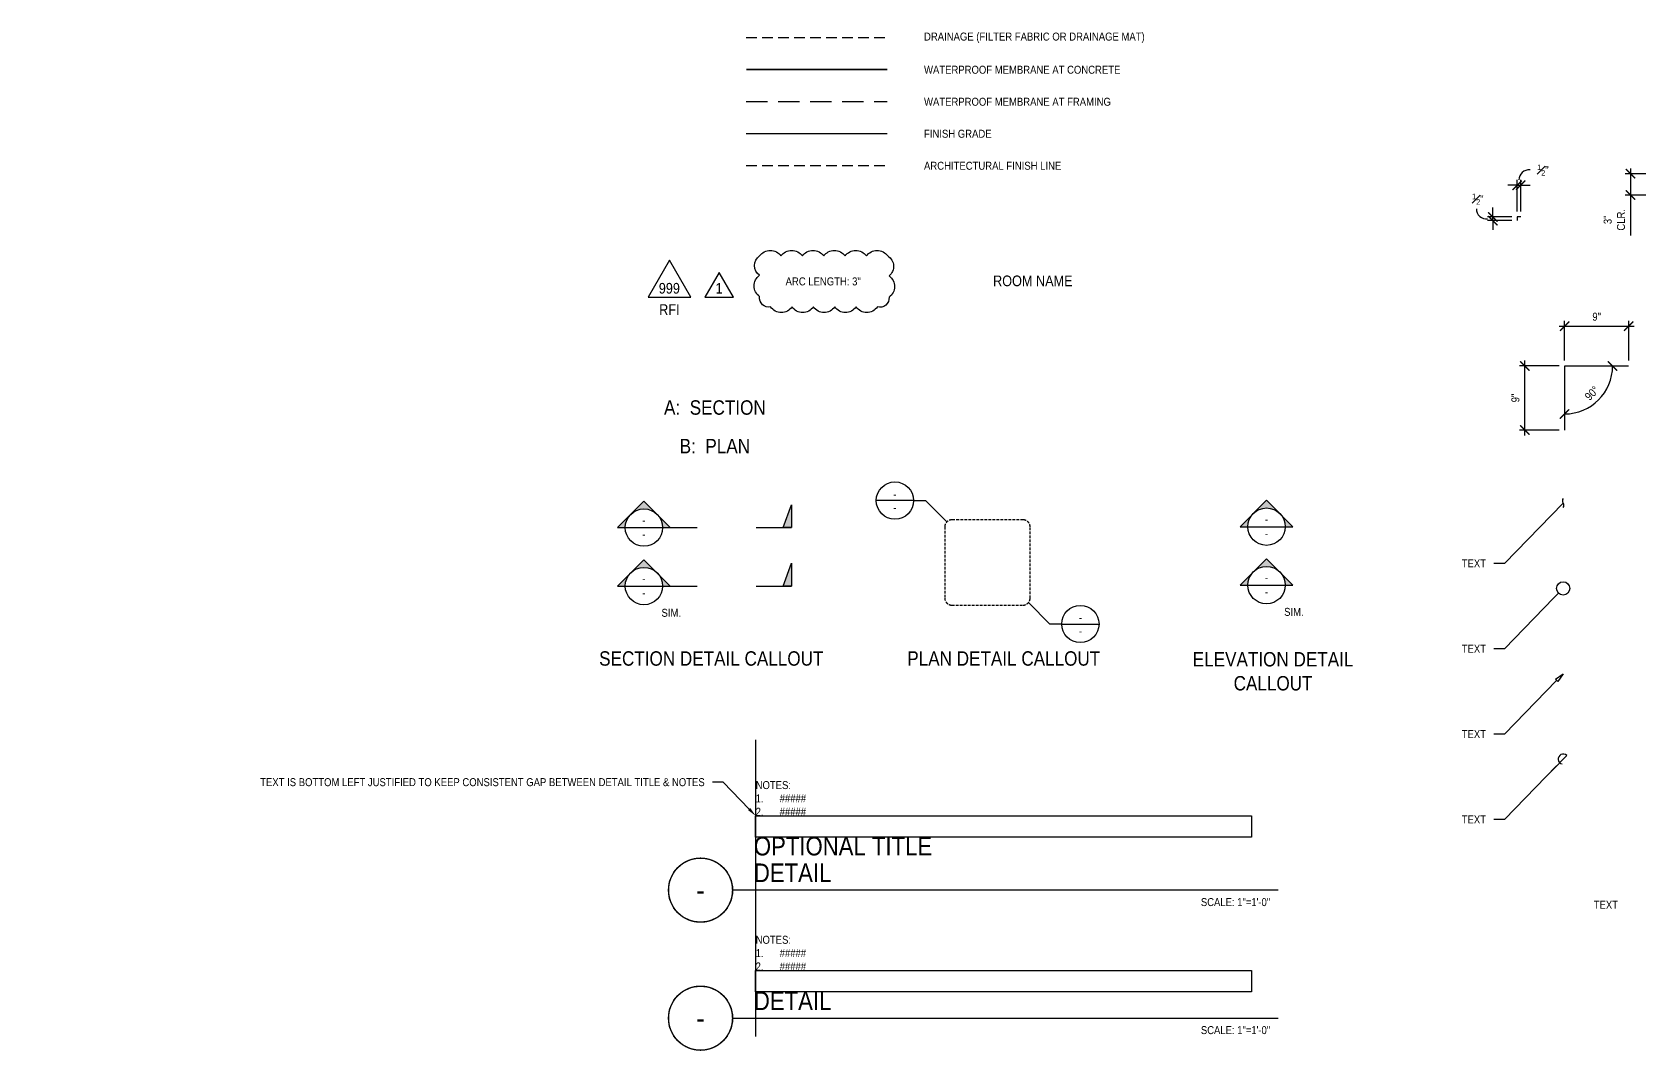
# Model space of a CAD drawing. Header units: inches. Extents: x -2661 to 42767, y -1222 to 9099.
# Drawn here: x 33370.1 to 33596.1, y 1548.8 to 1692.1 of the extents above; entities that cross this region are included whole.
import ezdxf
from ezdxf import colors
from ezdxf.entities.mleader import LeaderData, LeaderLine
from ezdxf.enums import TextEntityAlignment as Align
from ezdxf.math import Vec2, Vec3

# ---------------------------------------------------------------- set-up
doc = ezdxf.new("R2010")
doc.units = ezdxf.units.IN
doc.header["$LTSCALE"] = 12
doc.header["$MEASUREMENT"] = 0
doc.header["$PDMODE"] = 3
for name, pattern in [('HIDDEN', [0.375, 0.25, -0.125]), ('HIDDEN2', [0.1875, 0.125, -0.0625]), ('PHANTOM2', [1.25, 0.625, -0.125, 0.125, -0.125, 0.125, -0.125])]:
    doc.linetypes.add(name, pattern=pattern)
doc.layers.get('0').update_dxf_attribs({"linetype": 'CONTINUOUS'})
doc.layers.get('DefPoints').update_dxf_attribs({"color": 251, "linetype": 'CONTINUOUS'})
doc.layers.add('DESIGNER COMMENTS', color=221, linetype='CONTINUOUS', plot=False)
for name, color, linetype in [('S-ANNO-DIMS', 2, 'CONTINUOUS'), ('S-ANNO-NOTE', 4, 'CONTINUOUS'), ('S-ANNO-NOTE-EXIST', 251, 'CONTINUOUS'), ('S-ANNO-SYMB', 4, 'CONTINUOUS'), ('S-ARCH-FINISHES', 1, 'HIDDEN2'), ('S-DETL-SYMB', 4, 'CONTINUOUS'), ('S-GRADE', 3, 'CONTINUOUS'), ('S-MEMBRANE', 6, 'HIDDEN'), ('S-REV-1', 2, 'CONTINUOUS'), ('S-REV-DELTA', 2, 'CONTINUOUS'), ('S-ROOM-NAME', 251, 'CONTINUOUS')]:
    doc.layers.add(name, color=color, linetype=linetype)
doc.layers.add('S-ANNO-NONPLOT', color=253, linetype='CONTINUOUS', plot=False, transparency=0.5)
doc.styles.add('Arial', font='arial.ttf', dxfattribs={"width": 0.85})
doc.dimstyles.new('DIM-12_Se', dxfattribs={"dimscale": 12, "dimtxt": 0.09375, "dimasz": 0.109375, "dimexe": 0.0625, "dimexo": 0.0625, "dimgap": 0.0625, "dimtad": 1, "dimdec": 4, "dimzin": 11, "dimdsep": 46, "dimlunit": 4, "dimtxsty": 'Arial', "dimblk": 'ARCHTICK', "dimcen": 0.125, "dimdle": 0.0625, "dimclrd": 256, "dimclre": 256, "dimclrt": 4, "dimadec": 0, "dimazin": 0, "dimtfac": 0.75, "dimtdec": 4, "dimtmove": 0, "dimatfit": 3, "dimfxl": 1, "dimfrac": 1, "dimtolj": 1, "dimtzin": 0, "dimarcsym": 0})

# ---------------------------------------------------------------- blocks, each defined once
blk = doc.blocks.new('_ARCHTICK')
at = {"color": 0, "linetype": 'ByBlock', "const_width": 0.15}
blk.add_lwpolyline([(-0.5, -0.5), (0.5, 0.5)], dxfattribs=at)
blk = doc.blocks.new('*D1577')
at = {"layer": 'DefPoints', "color": 0, "transparency": 16777216}
for p in [(33575.4, 1666.08), (33578.82, 1666.08), (33578.82, 1665.58)]:
    blk.add_point(p, dxfattribs=at)
at = {"layer": 'S-ANNO-DIMS', "lineweight": -2, "transparency": 16777216}
for p, q in [((33578.07, 1666.08), (33574.65, 1666.08)), ((33575.4, 1666.08), (33575.4, 1667.39)), ((33575.4, 1665.58), (33575.4, 1666.08)), ((33578.07, 1665.58), (33574.65, 1665.58)), ((33575.4, 1665.58), (33575.4, 1664.27))]:
    blk.add_line(p, q, dxfattribs=at)
at = {"layer": 'S-ANNO-DIMS', "lineweight": -2, "transparency": 16777216, "xscale": 1.3125, "yscale": 1.3125, "zscale": 1.3125}
for p, rotation in [((33575.4, 1666.08), 270), ((33575.4, 1665.58), 90)]:
    blk.add_blockref('_ARCHTICK', p, dxfattribs=dict(at, rotation=rotation))
blk = doc.blocks.new('*D1578')
at = {"layer": 'DefPoints', "color": 0, "transparency": 16777216}
for p in [(33579.32, 1670.54), (33578.82, 1666.08), (33579.32, 1666.08)]:
    blk.add_point(p, dxfattribs=at)
at = {"layer": 'S-ANNO-DIMS', "lineweight": -2, "transparency": 16777216}
for p, q in [((33578.82, 1670.54), (33577.51, 1670.54)), ((33578.82, 1666.83), (33578.82, 1671.29)), ((33578.82, 1670.54), (33579.32, 1670.54)), ((33579.32, 1666.83), (33579.32, 1671.29)), ((33579.32, 1670.54), (33580.63, 1670.54))]:
    blk.add_line(p, q, dxfattribs=at)
at = {"layer": 'S-ANNO-DIMS', "lineweight": -2, "transparency": 16777216, "xscale": 1.3125, "yscale": 1.3125, "zscale": 1.3125}
blk.add_blockref('_ARCHTICK', (33578.82, 1670.54), dxfattribs=at)
at = {"layer": 'S-ANNO-DIMS', "lineweight": -2, "transparency": 16777216, "xscale": 1.3125, "yscale": 1.3125, "zscale": 1.3125, "rotation": 180}
blk.add_blockref('_ARCHTICK', (33579.32, 1670.54), dxfattribs=at)
blk = doc.blocks.new('_Integral')
at = {"color": 0, "linetype": 'ByBlock', "lineweight": -2}
for centre, start, end in [((0.44, -0.09), 102, 168), ((-0.44, 0.09), 282, 348)]:
    blk.add_arc(centre, 0.454, start, end, dxfattribs=at)
blk = doc.blocks.new('_DotBlank')
at = {"color": 0, "lineweight": -2}
blk.add_line((-0.5, 0), (-1, 0), dxfattribs=at)
blk.add_circle((0, 0), 0.5, dxfattribs=at)
blk = doc.blocks.new('_ClosedBlank')
at = {"color": 0, "linetype": 'ByBlock', "lineweight": -2}
for p, q in [((-1, 0.17), (0, 0)), ((-1, 0.17), (-1, -0.17)), ((0, 0), (-1, -0.17))]:
    blk.add_line(p, q, dxfattribs=at)
blk = doc.blocks.new('ARROW-LOOP')
at = {"color": 0}
blk.add_lwpolyline([(-1.81, 0), (0.54, 0, 1.317177), (-0.46, -0.28)], format="xyb", dxfattribs=at)
blk = doc.blocks.new('*D1573')
at = {"layer": 'DefPoints', "color": 0, "transparency": 16777216}
for p in [(33579.9, 1645.13), (33585.5, 1645.13), (33585.5, 1636.13)]:
    blk.add_point(p, dxfattribs=at)
at = {"layer": 'S-ANNO-DIMS', "lineweight": -2, "transparency": 16777216}
for p, q in [((33579.9, 1635.38), (33579.9, 1645.88)), ((33584.75, 1645.13), (33579.15, 1645.13)), ((33584.75, 1636.13), (33579.15, 1636.13))]:
    blk.add_line(p, q, dxfattribs=at)
at = {"layer": 'S-ANNO-DIMS', "lineweight": -2, "transparency": 16777216, "xscale": 1.3125, "yscale": 1.3125, "zscale": 1.3125}
for p, rotation in [((33579.9, 1645.13), 90), ((33579.9, 1636.13), 270)]:
    blk.add_blockref('_ARCHTICK', p, dxfattribs=dict(at, rotation=rotation))
at = {"layer": 'S-ANNO-DIMS', "color": 4, "transparency": 16777216, "insert": (33578.58, 1640.63), "char_height": 1.125, "attachment_point": 5, "rotation": 90, "style": 'Arial'}
blk.add_mtext('\\A1;9"', dxfattribs=at)
blk = doc.blocks.new('*D1574')
at = {"layer": 'DefPoints', "color": 0, "transparency": 16777216}
for p in [(33594.5, 1650.73), (33585.5, 1645.13), (33594.5, 1645.13)]:
    blk.add_point(p, dxfattribs=at)
at = {"layer": 'S-ANNO-DIMS', "lineweight": -2, "transparency": 16777216}
for p, q in [((33584.75, 1650.73), (33595.25, 1650.73)), ((33585.5, 1645.88), (33585.5, 1651.48)), ((33594.5, 1645.88), (33594.5, 1651.48))]:
    blk.add_line(p, q, dxfattribs=at)
at = {"layer": 'S-ANNO-DIMS', "lineweight": -2, "transparency": 16777216, "xscale": 1.3125, "yscale": 1.3125, "zscale": 1.3125, "rotation": 180}
blk.add_blockref('_ARCHTICK', (33585.5, 1650.73), dxfattribs=at)
at = {"layer": 'S-ANNO-DIMS', "lineweight": -2, "transparency": 16777216, "xscale": 1.3125, "yscale": 1.3125, "zscale": 1.3125}
blk.add_blockref('_ARCHTICK', (33594.5, 1650.73), dxfattribs=at)
at = {"layer": 'S-ANNO-DIMS', "color": 4, "transparency": 16777216, "insert": (33590, 1652.05), "char_height": 1.125, "attachment_point": 5, "style": 'Arial'}
blk.add_mtext('\\A1;9"', dxfattribs=at)
blk = doc.blocks.new('*D1639')
at = {"layer": 'DefPoints', "color": 0, "transparency": 16777216}
for p in [(33585.5, 1645.13), (33585.5, 1645.13), (33594.5, 1645.13), (33588.87, 1639.29), (33585.5, 1636.13)]:
    blk.add_point(p, dxfattribs=at)
at = {"layer": 'S-ANNO-DIMS', "lineweight": -2, "transparency": 16777216}
blk.add_arc((33585.5, 1645.13), 6.74, 270, 0, dxfattribs=at)
at = {"layer": 'S-ANNO-DIMS', "lineweight": -2, "transparency": 16777216, "xscale": 1.3125, "yscale": 1.3125, "zscale": 1.3125}
for p, rotation in [((33592.24, 1645.13), 90), ((33585.5, 1638.38), 180)]:
    blk.add_blockref('_ARCHTICK', p, dxfattribs=dict(at, rotation=rotation))
at = {"layer": 'S-ANNO-DIMS', "color": 4, "transparency": 16777216, "insert": (33589.33, 1641.3), "char_height": 1.125, "attachment_point": 5, "rotation": 45, "style": 'Arial'}
blk.add_mtext('\\A1;90°', dxfattribs=at)
blk = doc.blocks.new('*D1575')
at = {"layer": 'DefPoints', "color": 0, "transparency": 16777216}
for p in [(33598.7, 1672.17), (33594.76, 1669.17), (33598.7, 1669.17)]:
    blk.add_point(p, dxfattribs=at)
at = {"layer": 'S-ANNO-DIMS', "lineweight": -2, "transparency": 16777216}
for p, q in [((33594.76, 1672.92), (33594.76, 1669.17)), ((33597.95, 1672.17), (33594.01, 1672.17)), ((33597.95, 1669.17), (33594.01, 1669.17)), ((33594.76, 1669.17), (33594.76, 1663.5))]:
    blk.add_line(p, q, dxfattribs=at)
at = {"layer": 'S-ANNO-DIMS', "lineweight": -2, "transparency": 16777216, "xscale": 1.3125, "yscale": 1.3125, "zscale": 1.3125}
for p, rotation in [((33594.76, 1672.17), 90), ((33594.76, 1669.17), 270)]:
    blk.add_blockref('_ARCHTICK', p, dxfattribs=dict(at, rotation=rotation))
at = {"layer": 'S-ANNO-DIMS', "color": 4, "transparency": 16777216, "insert": (33592.49, 1665.68), "char_height": 1.125, "attachment_point": 5, "rotation": 90, "style": 'Arial'}
blk.add_mtext('\\A1;3"\\PCLR.', dxfattribs=at)
blk = doc.blocks.new('REV DELTA')
blk.add_lwpolyline([(2, 0), (0, 3.46), (-2, 0)], close=True)
at = {"style": 'Arial', "width": 0.85}
blk.add_attdef('1', text='', height=1.5, dxfattribs=at).set_placement((0, 1.23), align=Align.MIDDLE)
blk = doc.blocks.new('RevDelta_CA')
blk.add_lwpolyline([(12, 0), (0, 20.79), (-12, 0)], close=True)
at = {"style": 'Arial', "width": 0.85}
for tag, p in [('NUMBER', (0, 4.92)), ('TYPE', (0, -7.08))]:
    blk.add_attdef(tag, text='', height=6, dxfattribs=at).set_placement(p, align=Align.MIDDLE_CENTER)
blk = doc.blocks.new('*U545')
at = {"layer": 'S-ANNO-SYMB', "color": 4, "linetype": 'ByBlock'}
blk.add_lwpolyline([(-24, 20), (-24, -20, 0.414214), (-20, -24), (20, -24, 0.414214), (24, -20), (24, 20, 0.414214), (20, 24), (-20, 24, 0.414214)], format="xyb", close=True, dxfattribs=at)
blk = doc.blocks.new('*U642')
at = {"layer": 'S-ANNO-SYMB', "color": 4}
blk.add_lwpolyline([(-18.72, 12), (-39.7, 12)], dxfattribs=at)
at = {"layer": 'S-ANNO-SYMB', "color": 2}
blk.add_lwpolyline([(-18.72, 12), (-12, 12), (0, 0)], dxfattribs=at)
at = {"layer": 'S-ANNO-SYMB', "color": 4}
blk.add_circle((-29.21, 12), 10.49, dxfattribs=at)
at = {"layer": 'S-ANNO-NOTE', "style": 'Arial', "width": 0.85}
blk.add_attdef('DETAILNO.', text='', height=4.5, dxfattribs=at).set_placement((-29.21, 12), align=Align.BOTTOM_CENTER)
blk.add_attdef('SHEETNO.', text='', height=4.5, dxfattribs=at).set_placement((-29.21, 8), align=Align.MIDDLE_CENTER)
blk = doc.blocks.new('*U643')
at = {"layer": 'S-ANNO-SYMB', "color": 2}
blk.add_lwpolyline([(18.72, -12), (12, -12), (0, 0)], dxfattribs=at)
at = {"layer": 'S-ANNO-SYMB', "color": 4}
blk.add_lwpolyline([(18.72, -12), (39.7, -12)], dxfattribs=at)
blk.add_circle((29.21, -12), 10.49, dxfattribs=at)
at = {"layer": 'S-ANNO-NOTE', "style": 'Arial', "width": 0.85}
blk.add_attdef('DETAILNO.', text='', height=4.5, dxfattribs=at).set_placement((29.22, -12), align=Align.BOTTOM_CENTER)
blk.add_attdef('SHEETNO.', text='', height=4.5, dxfattribs=at).set_placement((29.01, -16), align=Align.MIDDLE_CENTER)
blk = doc.blocks.new('*U1424')
h = blk.add_hatch(color=256)
edge = h.paths.add_edge_path()
edge.add_line((0.219, 0), (0.309, 0))
edge.add_line((0.309, 0), (0, 0.309))
edge.add_line((0, 0.309), (-0.309, 0))
edge.add_line((-0.309, 0), (-0.219, 0))
edge.add_arc((0, 0), 0.219, 0, 180, ccw=False)
blk.add_line((-0.219, 0), (0.219, 0))
at = {"color": 0, "linetype": 'PHANTOM2'}
for p, q in [((0.312, 0), (0.625, 0)), ((1.316, 0), (1.729, 0))]:
    blk.add_line(p, q, dxfattribs=at)
blk.add_lwpolyline([(0.219, 0), (0.309, 0), (0, 0.309), (-0.309, 0), (-0.219, 0, -1)], format="xyb", close=True)
blk.add_lwpolyline([(1.633, 0), (1.729, 0.267), (1.729, 0)], close=True)
blk.add_circle((0, 0), 0.219)
blk.add_solid([(1.729, 0.267), (1.633, 0), (1.729, 0)])
at = {"style": 'Arial', "width": 0.85, "flags": 8}
blk.add_attdef('VIEWNUMBER', text='', height=0.0938, dxfattribs=at).set_placement((0, 0.011), align=Align.BOTTOM_CENTER)
blk.add_attdef('SHEETNUMBER', text='', height=0.0938, dxfattribs=at).set_placement((0, -0.032), align=Align.TOP_CENTER)
blk.add_attdef('SIM/TYP', (0.206, -0.36), '', height=0.0938, dxfattribs=at)
blk = doc.blocks.new('*U1425')
h = blk.add_hatch(color=256)
edge = h.paths.add_edge_path()
edge.add_line((0.219, 0), (0.309, 0))
edge.add_line((0.309, 0), (0, 0.309))
edge.add_line((0, 0.309), (-0.309, 0))
edge.add_line((-0.309, 0), (-0.219, 0))
edge.add_arc((0, 0), 0.219, 0, 180, ccw=False)
blk.add_line((-0.219, 0), (0.219, 0))
at = {"color": 0, "linetype": 'PHANTOM2'}
for p, q in [((0.312, 0), (0.625, 0)), ((1.316, 0), (1.729, 0))]:
    blk.add_line(p, q, dxfattribs=at)
blk.add_lwpolyline([(0.219, 0), (0.309, 0), (0, 0.309), (-0.309, 0), (-0.219, 0, -1)], format="xyb", close=True)
blk.add_lwpolyline([(1.633, 0), (1.729, 0.267), (1.729, 0)], close=True)
blk.add_circle((0, 0), 0.219)
blk.add_solid([(1.729, 0.267), (1.633, 0), (1.729, 0)])
at = {"style": 'Arial', "width": 0.85, "flags": 8}
blk.add_attdef('VIEWNUMBER', text='', height=0.0938, dxfattribs=at).set_placement((0, 0.011), align=Align.BOTTOM_CENTER)
blk.add_attdef('SHEETNUMBER', text='', height=0.0938, dxfattribs=at).set_placement((0, -0.032), align=Align.TOP_CENTER)
blk.add_attdef('SIM/TYP', (0.206, -0.36), '', height=0.0938, dxfattribs=at)
blk = doc.blocks.new('*U1252')
h = blk.add_hatch(color=256)
edge = h.paths.add_edge_path()
edge.add_line((0.219, 0), (0.309, 0))
edge.add_line((0.309, 0), (0, 0.309))
edge.add_line((0, 0.309), (-0.309, 0))
edge.add_line((-0.309, 0), (-0.219, 0))
edge.add_arc((0, 0), 0.219, 0, 180, ccw=False)
blk.add_line((-0.219, 0), (0.219, 0))
blk.add_lwpolyline([(0.219, 0), (0.309, 0), (0, 0.309), (-0.309, 0), (-0.219, 0, -1)], format="xyb", close=True)
blk.add_circle((0, 0), 0.219)
at = {"style": 'Arial', "width": 0.85, "flags": 8}
blk.add_attdef('VIEWNUMBER', text='', height=0.0938, dxfattribs=at).set_placement((0, 0.011), align=Align.BOTTOM_CENTER)
blk.add_attdef('SHEETNUMBER', text='', height=0.0938, dxfattribs=at).set_placement((0, -0.032), align=Align.TOP_CENTER)
blk = doc.blocks.new('*U654')
at = {"const_width": 0.188}
for points in [[(-4.5, 0, -1), (4.5, 0, 3.732051)], [(-4.5, 0, 1), (4.5, 0, -3.732051)]]:
    blk.add_lwpolyline(points, format="xyb", dxfattribs=at)
blk.add_lwpolyline([(4.5, 0), (81.21, 0)], dxfattribs=at)
blk.add_circle((0, 0), 4.5)
at = {"style": 'Arial', "width": 0.85}
for tag, p in [('DWG_TITLE_1', (7.5, 6.19)), ('DWG_TITLE_2', (7.5, 2.44))]:
    blk.add_attdef(tag, text='', height=2.62, dxfattribs=at).set_placement(p, align=Align.MIDDLE_LEFT)
blk.add_attdef('#', text='', height=3, dxfattribs=at).set_placement((0, 0), align=Align.MIDDLE_CENTER)
blk.add_attdef('SCALE', text='', height=1.12, dxfattribs=at).set_placement((80.08, -1.12), align=Align.TOP_RIGHT)

msp = doc.modelspace()

# ---------------------------------------------------------------- linework, layer by layer
at = {"layer": 'DESIGNER COMMENTS'}
for p, q in [((33471.76898, 1592.55624), (33471.76898, 1568.7861)), ((33471.76898, 1574.62264), (33471.76898, 1550.8525))]:
    msp.add_line(p, q, dxfattribs=at)
for points in [[(33471.76898, 1581.89463), (33541.47808, 1581.89463), (33541.47808, 1578.89463), (33471.76898, 1578.89463)], [(33471.76898, 1560.14394), (33541.47808, 1560.14394), (33541.47808, 1557.14394), (33471.76898, 1557.14394)]]:
    msp.add_lwpolyline(points, close=True, dxfattribs=at)
at = {"layer": 'S-ANNO-DIMS'}
for centre, start, end in [((33580.4764, 1671.29817), 83.5851216, 180.5344352), ((33574.50372, 1667.20888), 179.4655648, 276.4148784)]:
    msp.add_arc(centre, 1.40586, start, end, dxfattribs=at)
at = {"layer": 'S-ANNO-NONPLOT'}
for points in [[(33579.32133, 1666.08019), (33578.82133, 1666.08019), (33578.82133, 1665.58019)], [(33594.49843, 1645.12794), (33585.49843, 1645.12794), (33585.49843, 1636.12794)]]:
    msp.add_lwpolyline(points, dxfattribs=at)
at = {"layer": 'S-ARCH-FINISHES'}
msp.add_line((33470.43669, 1673.30442), (33490.2756, 1673.30442), dxfattribs=at)
at = {"layer": 'S-GRADE'}
msp.add_line((33470.43669, 1677.80442), (33490.2756, 1677.80442), dxfattribs=at)
at = {"layer": 'S-MEMBRANE', "color": 2, "linetype": 'HIDDEN2'}
msp.add_line((33470.43669, 1691.30442), (33490.2756, 1691.30442), dxfattribs=at)
at = {"layer": 'S-MEMBRANE'}
msp.add_line((33470.43669, 1682.30442), (33490.2756, 1682.30442), dxfattribs=at)
at = {"layer": 'S-MEMBRANE', "color": 4, "linetype": 'HIDDEN2', "const_width": 0.25}
msp.add_lwpolyline([(33470.43669, 1686.80442), (33490.2756, 1686.80442)], dxfattribs=at)
at = {"layer": 'S-REV-1'}
msp.add_lwpolyline([(33472.33198, 1660.59848, -0.52056705), (33475.33198, 1660.59848, -0.52056705), (33478.33198, 1660.59848, -0.52056705), (33481.33198, 1660.59848, -0.52056705), (33484.33198, 1660.59848, -0.52056705), (33487.33198, 1660.59848, -0.52056705), (33490.33198, 1660.59848, -0.52056705), (33490.52047, 1657.78697, -0.52056705), (33490.52047, 1654.78697, -0.52056705), (33488.8801, 1653.42734, -0.52056705), (33485.8801, 1653.42734, -0.52056705), (33482.8801, 1653.42734, -0.52056705), (33479.8801, 1653.42734, -0.52056705), (33476.8801, 1653.42734, -0.52056705), (33473.8801, 1653.42734, -0.52056705), (33472.33198, 1654.87922, -0.52056705), (33472.33198, 1657.87922, -0.52056705)], format="xyb", close=True, dxfattribs=at)

# ---------------------------------------------------------------- block references
at = {"layer": 'S-ANNO-NOTE'}
for p, values in [((33464.01789, 1571.43556), {'#': '-', 'DWG_TITLE_1': 'OPTIONAL TITLE', 'DWG_TITLE_2': 'DETAIL', 'SCALE': 'SCALE: 1"=1\'-0"'}), ((33464.01789, 1553.43556), {'#': '-', 'DWG_TITLE_2': 'DETAIL', 'SCALE': 'SCALE: 1"=1\'-0"'})]:
    msp.add_blockref('*U654', p, dxfattribs=at).add_auto_attribs(values)
at = {"layer": 'S-DETL-SYMB', "xscale": 0.25, "yscale": 0.25, "zscale": 0.25}
msp.add_blockref('*U642', (33498.64931, 1623.21076), dxfattribs=at).add_auto_attribs({'DETAILNO.': '-', 'SHEETNO.': '-'})
at = {"layer": 'S-DETL-SYMB', "color": 2}
ref = msp.add_blockref('*U1425', (33456.05964, 1622.40938), dxfattribs=dict(at, xscale=12, yscale=12, zscale=12))
ref.add_attrib('VIEWNUMBER', '-', dxfattribs={"layer": '0', "height": 1.125, "style": 'Arial', "width": 0.85, "flags": 8}).set_placement((33456.05964, 1622.53947), align=Align.BOTTOM_CENTER)
ref.add_attrib('SHEETNUMBER', '-', dxfattribs={"layer": '0', "height": 1.125, "style": 'Arial', "width": 0.85, "flags": 8}).set_placement((33456.05964, 1622.01988), align=Align.TOP_CENTER)
at = {"layer": 'S-DETL-SYMB', "color": 2, "xscale": 12, "yscale": 12, "zscale": 12}
msp.add_blockref('*U1252', (33543.59112, 1622.53947), dxfattribs=at).add_auto_attribs({'VIEWNUMBER': '-', 'SHEETNUMBER': '-'})
at = {"layer": 'S-DETL-SYMB', "linetype": 'HIDDEN2', "xscale": 0.25, "yscale": 0.25, "zscale": 0.25}
msp.add_blockref('*U545', (33504.35642, 1617.50366), dxfattribs=at)
at = {"layer": 'S-DETL-SYMB', "color": 2}
ref = msp.add_blockref('*U1424', (33456.05964, 1614.19096), dxfattribs=dict(at, xscale=12, yscale=12, zscale=12))
ref.add_attrib('VIEWNUMBER', '-', dxfattribs={"layer": '0', "height": 1.125, "style": 'Arial', "width": 0.85, "flags": 8}).set_placement((33456.05964, 1614.32104), align=Align.BOTTOM_CENTER)
ref.add_attrib('SHEETNUMBER', '-', dxfattribs={"layer": '0', "height": 1.125, "style": 'Arial', "width": 0.85, "flags": 8}).set_placement((33456.05964, 1613.80145), align=Align.TOP_CENTER)
ref.add_attrib('SIM/TYP', 'SIM.', (33458.53456, 1609.86769), dxfattribs={"layer": '0', "height": 1.125, "style": 'Arial', "width": 0.85})
ref = msp.add_blockref('*U1252', (33543.59112, 1614.32104), dxfattribs=dict(at, xscale=12, yscale=12, zscale=12))
ref.add_attrib('VIEWNUMBER', '-', dxfattribs={"layer": '0', "height": 1.125, "style": 'Arial', "width": 0.85, "flags": 8}).set_placement((33543.59112, 1614.45112), align=Align.BOTTOM_CENTER)
ref.add_attrib('SHEETNUMBER', '-', dxfattribs={"layer": '0', "height": 1.125, "style": 'Arial', "width": 0.85, "flags": 8}).set_placement((33543.59112, 1613.93153), align=Align.TOP_CENTER)
ref.add_attrib('SIM/TYP', 'SIM.', (33546.06604, 1609.99777), dxfattribs={"layer": '0', "height": 1.125, "style": 'Arial', "width": 0.85})
at = {"layer": 'S-DETL-SYMB'}
ref = msp.add_blockref('*U643', (33510.11747, 1611.85497), dxfattribs=dict(at, xscale=0.25, yscale=0.25, zscale=0.25))
ref.add_attrib('DETAILNO.', '-', dxfattribs={"layer": 'S-ANNO-NOTE', "height": 1.125, "style": 'Arial', "width": 0.85}).set_placement((33517.42022, 1608.85497), align=Align.BOTTOM_CENTER)
ref.add_attrib('SHEETNO.', '-', dxfattribs={"layer": 'S-ANNO-NOTE', "height": 1.125, "style": 'Arial', "width": 0.85}).set_placement((33517.42022, 1607.85602), align=Align.MIDDLE_CENTER)
at = {"layer": 'S-REV-DELTA', "xscale": 0.25, "yscale": 0.25, "zscale": 0.25}
msp.add_blockref('RevDelta_CA', (33459.6359, 1654.82682), dxfattribs=at).add_auto_attribs({'NUMBER': '999', 'TYPE': 'RFI'})
at = {"layer": 'S-REV-DELTA'}
msp.add_blockref('REV DELTA', (33466.63604, 1654.82682), dxfattribs=at).add_auto_attribs({'1': '1'})

# ---------------------------------------------------------------- texts
at = {"layer": 'S-ANNO-DIMS', "color": 4, "char_height": 1.125, "style": 'Arial'}
for insert, width, attachment_point in [((33581.63968, 1673.45888), 22.5039397, 1), ((33574.10377, 1669.37154), 22.5302798, 3)]:
    msp.add_mtext('\\A1;{\\H0.7x;\\S1#2;}"', dxfattribs=dict(at, insert=insert, width=width, attachment_point=attachment_point))
at = {"layer": 'S-ANNO-NOTE', "color": 191, "style": 'Arial'}
for s, insert, char_height, width, attachment_point in [('DRAINAGE (FILTER FABRIC OR DRAINAGE MAT)', (33495.43937, 1691.2752), 1.125, 42.2074881, 4), ('WATERPROOF MEMBRANE AT CONCRETE', (33495.43937, 1686.7752), 1.125, 42.2074881, 4), ('WATERPROOF MEMBRANE AT FRAMING', (33495.43937, 1682.2752), 1.125, 42.2074881, 4), ('FINISH GRADE', (33495.43937, 1677.7752), 1.125, 42.2074881, 4), ('ARCHITECTURAL FINISH LINE', (33495.43937, 1673.2752), 1.125, 42.2074881, 4), ('ELEVATION DETAIL CALLOUT', (33544.50898, 1599.48172), 2.025, 23.0500989, 8)]:
    msp.add_mtext(s, dxfattribs=dict(at, insert=insert, char_height=char_height, width=width, attachment_point=attachment_point))
at = {"layer": 'S-ANNO-NOTE', "char_height": 1.125, "style": 'Arial'}
for s, insert, width, attachment_point in [('ARC LENGTH: 3"', (33481.26286, 1657.01291), 29.4226747, 5), ('NOTES:\\P\\pxi-3,l3,t3;1.^I#####\\P2.^I#####', (33471.76898, 1581.89463), 68.9394393, 7), ('NOTES:\\P\\pxi-3,l3,t3;1.^I#####\\P2.^I#####', (33471.76898, 1560.14394), 68.9394393, 7)]:
    msp.add_mtext(s, dxfattribs=dict(at, insert=insert, width=width, attachment_point=attachment_point))
at = {"layer": 'S-ANNO-NOTE', "color": 6, "char_height": 2.025, "width": 31.0800653, "attachment_point": 8, "style": 'Arial'}
for s, insert in [('A:  SECTION', (33466.03782, 1638.2504)), ('B:  PLAN', (33466.03782, 1632.85383))]:
    msp.add_mtext(s, dxfattribs=dict(at, insert=insert))
at = {"layer": 'S-ANNO-NOTE', "color": 191, "char_height": 2.025, "attachment_point": 8, "style": 'Arial'}
for s, insert in [('SECTION DETAIL CALLOUT', (33465.53227, 1602.96675)), ('PLAN DETAIL CALLOUT', (33506.64754, 1602.96675))]:
    msp.add_mtext(s, dxfattribs=dict(at, insert=insert))
at = {"layer": 'S-ANNO-NOTE-EXIST', "insert": (33591.29311, 1569.37763), "char_height": 1.125, "width": 8.9172865, "attachment_point": 5, "style": 'Arial'}
msp.add_mtext('TEXT', dxfattribs=at)
at = {"layer": 'S-ROOM-NAME', "insert": (33510.73601, 1657.08845), "char_height": 1.5, "width": 11.1819065, "attachment_point": 5, "style": 'Arial'}
msp.add_mtext('ROOM NAME', dxfattribs=at)

# ---------------------------------------------------------------- dimensions: what is measured, and where the dimension line sits
at = {"layer": 'S-ANNO-DIMS'}
dim = msp.add_linear_dim(base=(33594.75917, 1669.16923), p1=(33598.70294, 1672.16923), p2=(33598.70294, 1669.16923), angle=90, text='<>\\PCLR.', dimstyle='DIM-12_Se', dxfattribs=at)
dim.commit()
dim.dimension.update_dxf_attribs({"geometry": '*D1575', "text_midpoint": (33592.48768, 1665.67627)})
dim = msp.add_linear_dim(base=(33579.32133, 1670.53674), p1=(33578.82133, 1666.08019), p2=(33579.32133, 1666.08019), text=' ', dimstyle='DIM-12_Se', dxfattribs=at)
dim.commit()
dim.dimension.update_dxf_attribs({"geometry": '*D1578', "text_midpoint": (33579.07133, 1670.53674), "dimtype": 160})
dim = msp.add_linear_dim(base=(33575.40449, 1666.08019), p1=(33578.82133, 1665.58019), p2=(33578.82133, 1666.08019), angle=90, text=' ', dimstyle='DIM-12_Se', dxfattribs=at)
dim.commit()
dim.dimension.update_dxf_attribs({"geometry": '*D1577', "text_midpoint": (33575.40449, 1665.83019), "dimtype": 160})
for base, p1, p2, angle, picture, middle in [((33594.49843, 1650.72657), (33585.49843, 1645.12794), (33594.49843, 1645.12794), 180, '*D1574', (33589.99843, 1652.05097)), ((33579.8998, 1645.12794), (33585.49843, 1636.12794), (33585.49843, 1645.12794), 270, '*D1573', (33578.57541, 1640.62794))]:
    dim = msp.add_linear_dim(base=base, p1=p1, p2=p2, angle=angle, dimstyle='DIM-12_Se', dxfattribs=at)
    dim.commit()
    dim.dimension.update_dxf_attribs({"geometry": picture, "text_midpoint": middle})
dim = msp.add_angular_dim_2l(base=(33588.87012, 1639.28801), line1=((33594.49843, 1645.12794), (33585.49843, 1645.12794)), line2=((33585.49843, 1645.12794), (33585.49843, 1636.12794)), dimstyle='DIM-12_Se', dxfattribs=at)
dim.commit()
dim.dimension.update_dxf_attribs({"geometry": '*D1639', "text_midpoint": (33589.33023, 1641.29614)})

# ---------------------------------------------------------------- leaders
at = {"layer": 'S-ANNO-NOTE'}
ml = msp.add_multileader_mtext('Standard', dxfattribs=at)
ml.set_content('TEXT', color=4, style='Arial')
ml.set_leader_properties(color=2)
ml.set_arrow_properties(name='INTEGRAL')
ml.build(insert=Vec2(0, 0))
ml.multileader.update_dxf_attribs({"dogleg_length": 0.36, "arrow_head_size": 1.3125, "scale": 12})
ctx = ml.context
ctx.base_point, ctx.scale, ctx.char_height, ctx.arrow_head_size, ctx.landing_gap_size, ctx.plane_origin = Vec3(33648.34161, 1617.37763), 12, 1.125, 1.3125, 1.08, Vec3(33700.22595, 1915.71245)
ctx.text_align_type = 2
notes = []
notes.append((ctx, [(0, (1, 1, 0), (33655.35761, 1617.37763), (-1, 0), 1.5, [(0, [(33663.62885, 1625.64887)], 0, [])])]))
ctx.mtext.insert, ctx.mtext.width, ctx.mtext.alignment, ctx.mtext.flow_direction = Vec3(33652.77761, 1617.94013), 20, 3, 5
ml = msp.add_multileader_mtext('Standard', dxfattribs=at)
ml.set_content('\\A1;{\\C4;MAKE SURE THIS ARROW SIZE IS \\H0.7x;\\S5#32;\\H1.4286x;" ONLY FOR 4x, 8x AND 12x SCALE FACTORS}', color=4, style='Arial')
ml.set_leader_properties(color=2)
ml.set_arrow_properties(name='DOTBLANK')
ml.build(insert=Vec2(0, 0))
ml.multileader.update_dxf_attribs({"dogleg_length": 0.36, "arrow_head_size": 1.875, "scale": 12})
ctx = ml.context
ctx.base_point, ctx.scale, ctx.char_height, ctx.arrow_head_size, ctx.landing_gap_size, ctx.plane_origin = Vec3(33631.754, 1605.37763), 12, 1.125, 1.875, 1.08, Vec3(33698.92821, 1903.71245)
ctx.text_align_type = 2
notes.append((ctx, [(0, (1, 1, 0), (33655.35761, 1605.37763), (-1, 0), 1.5, [(0, [(33663.62885, 1613.64887)], 0, [])])]))
ctx.mtext.insert, ctx.mtext.width, ctx.mtext.defined_height, ctx.mtext.alignment, ctx.mtext.flow_direction = Vec3(33652.77761, 1605.94972), 20, 3.77427, 3, 5
ml = msp.add_multileader_mtext('Standard', dxfattribs=at)
ml.set_content('\\A1;{\\C4;(\\H0.7x;\\S7#64;\\H1.4286x;"x12) = ARROW SIZE 1\\H0.7x;\\S5#16;\\H1.4286x;"\\P(\\H0.7x;\\S3#32;\\H1.4286x;"x12) = TEXT HEIGHT 1\\H0.7x;\\S1#8;\\H1.4286x;"}', color=4, style='Arial')
ml.set_leader_properties(color=2)
ml.build(insert=Vec2(0, 0))
ml.multileader.update_dxf_attribs({"dogleg_length": 0.36, "arrow_head_size": 1.3125, "scale": 12})
ctx = ml.context
ctx.base_point, ctx.scale, ctx.char_height, ctx.arrow_head_size, ctx.landing_gap_size, ctx.plane_origin = Vec3(33633.40469, 1593.37763), 12, 1.125, 1.3125, 1.08, Vec3(33700.22595, 1891.71245)
ctx.text_align_type = 2
notes.append((ctx, [(0, (1, 1, 0), (33655.35761, 1593.37763), (-1, 0), 1.5, [(0, [(33663.62885, 1601.64887)], 0, [])])]))
ctx.mtext.insert, ctx.mtext.width, ctx.mtext.alignment, ctx.mtext.flow_direction = Vec3(33652.77761, 1594.10551), 20, 3, 5
ml = msp.add_multileader_mtext('Standard', dxfattribs=at)
ml.set_content('TEXT', color=4, style='Arial')
ml.set_leader_properties(color=2)
ml.set_arrow_properties(name='ARROW-LOOP')
ml.build(insert=Vec2(0, 0))
ml.multileader.update_dxf_attribs({"dogleg_length": 0.36, "arrow_head_size": 1.3125, "scale": 12})
ctx = ml.context
ctx.base_point, ctx.scale, ctx.char_height, ctx.arrow_head_size, ctx.landing_gap_size, ctx.plane_origin = Vec3(33648.34161, 1581.37763), 12, 1.125, 1.3125, 1.08, Vec3(33700.22595, 1879.71245)
ctx.text_align_type = 2
notes.append((ctx, [(0, (1, 1, 0), (33655.35761, 1581.37763), (-1, 0), 1.5, [(0, [(33663.62885, 1589.64887)], 0, [])])]))
ctx.mtext.insert, ctx.mtext.width, ctx.mtext.alignment, ctx.mtext.flow_direction = Vec3(33652.77761, 1581.94013), 20, 3, 5
ml = msp.add_multileader_mtext('Standard', dxfattribs=at)
ml.set_content('\\A1;{\\C256;TEXT IS BOTTOM LEFT JUSTIFIED TO KEEP CONSISTENT GAP BETWEEN DETAIL TITLE & NOTES}', color=4, style='Arial')
ml.set_leader_properties(color=2)
ml.build(insert=Vec2(0, 0))
ml.multileader.update_dxf_attribs({"dogleg_length": 0.36, "arrow_head_size": 1.3125, "scale": 12})
ctx = ml.context
ctx.base_point, ctx.scale, ctx.char_height, ctx.arrow_head_size, ctx.landing_gap_size, ctx.plane_origin = Vec3(33441.73389, 1586.60491), 12, 1.125, 1.3125, 1.08, Vec3(33502.92429, 1860.48908)
ctx.text_align_type = 2
notes.append((ctx, [(0, (1, 1, 0), (33467.18608, 1586.60491), (-1, 0), 1.5, [(0, [(33471.76898, 1581.89463)], 0, [])])]))
ctx.mtext.insert, ctx.mtext.width, ctx.mtext.defined_height, ctx.mtext.alignment, ctx.mtext.flow_direction = Vec3(33464.60608, 1587.18046), 21.8386673, 6.3354, 3, 5
ml = msp.add_multileader_mtext('Standard', dxfattribs=at)
ml.set_content('TEXT', color=4, style='Arial')
ml.set_leader_properties(color=2)
ml.build(insert=Vec2(0, 0))
ml.multileader.update_dxf_attribs({"dogleg_length": 21.88349, "arrow_head_size": 1.3125, "scale": 12})
ctx = ml.context
ctx.base_point, ctx.scale, ctx.char_height, ctx.arrow_head_size, ctx.landing_gap_size, ctx.plane_origin = Vec3(33648.34161, 1569.37763), 12, 1.125, 1.3125, 1.08, Vec3(33711.03457, 2009.43868)
ctx.text_align_type = 2
notes.append((ctx, [(0, (1, 1, 0), (33655.35761, 1569.37763), (-1, 0), 1.5, [(0, [(33663.62885, 1569.37763), (33659.49323, 1573.51325)], 0, [])])]))
ctx.mtext.insert, ctx.mtext.width, ctx.mtext.alignment, ctx.mtext.flow_direction = Vec3(33652.77761, 1569.94013), 20, 3, 5
ml = msp.add_multileader_mtext('Standard', dxfattribs=at)
ml.set_content('TEXT', color=4, style='Arial')
ml.set_leader_properties(color=2)
ml.build(insert=Vec2(0, 0))
ml.multileader.update_dxf_attribs({"dogleg_length": 0.36, "arrow_head_size": 1.3125, "scale": 12})
ctx = ml.context
ctx.base_point, ctx.scale, ctx.char_height, ctx.arrow_head_size, ctx.landing_gap_size, ctx.plane_origin = Vec3(33648.34161, 1557.37763), 12, 1.125, 1.3125, 1.08, Vec3(33700.22595, 1855.71245)
ctx.text_align_type = 2
notes.append((ctx, [(0, (1, 1, 0), (33655.35761, 1557.37763), (-1, 0), 1.5, [(1, [(33663.62885, 1565.64887), (33663.62885, 1548.89235)], 0, [])])]))
ctx.mtext.insert, ctx.mtext.width, ctx.mtext.alignment, ctx.mtext.flow_direction = Vec3(33652.77761, 1557.94013), 20, 3, 5
at = {"layer": 'S-ANNO-NOTE-EXIST'}
ml = msp.add_multileader_mtext('Standard', dxfattribs=at)
ml.set_content('{\\C256;TEXT}', color=4, style='Arial')
ml.set_leader_properties(color=256)
ml.set_arrow_properties(name='INTEGRAL')
ml.build(insert=Vec2(0, 0))
ml.multileader.update_dxf_attribs({"dogleg_length": 0.36, "arrow_head_size": 1.3125, "scale": 12})
ctx = ml.context
ctx.base_point, ctx.scale, ctx.char_height, ctx.arrow_head_size, ctx.landing_gap_size, ctx.plane_origin = Vec3(33570.00587, 1617.37763), 12, 1.125, 1.3125, 1.08, Vec3(33620.51462, 1915.71245)
ctx.text_align_type = 2
notes.append((ctx, [(0, (1, 1, 0), (33577.02187, 1617.37763), (-1, 0), 1.5, [(0, [(33585.29311, 1625.86291)], 0, [])])]))
ctx.mtext.insert, ctx.mtext.width, ctx.mtext.alignment, ctx.mtext.flow_direction = Vec3(33574.44187, 1617.94013), 24, 3, 5
ml = msp.add_multileader_mtext('Standard', dxfattribs=at)
ml.set_content('{\\C256;TEXT}', color=4, style='Arial')
ml.set_leader_properties(color=256)
ml.set_arrow_properties(name='DOTBLANK')
ml.build(insert=Vec2(0, 0))
ml.multileader.update_dxf_attribs({"dogleg_length": 0.36, "arrow_head_size": 1.875, "scale": 12})
ctx = ml.context
ctx.base_point, ctx.scale, ctx.char_height, ctx.arrow_head_size, ctx.landing_gap_size, ctx.plane_origin = Vec3(33570.00587, 1605.37763), 12, 1.125, 1.875, 1.08, Vec3(33620.51462, 1903.71245)
ctx.text_align_type = 2
notes.append((ctx, [(0, (1, 1, 0), (33577.02187, 1605.37763), (-1, 0), 1.5, [(0, [(33585.29311, 1613.86291)], 0, [])])]))
ctx.mtext.insert, ctx.mtext.width, ctx.mtext.alignment, ctx.mtext.flow_direction = Vec3(33574.44187, 1605.94013), 24, 3, 5
ml = msp.add_multileader_mtext('Standard', dxfattribs=at)
ml.set_content('{\\C256;TEXT}', color=4, style='Arial')
ml.set_leader_properties(color=256)
ml.set_arrow_properties(name='CLOSEDBLANK')
ml.build(insert=Vec2(0, 0))
ml.multileader.update_dxf_attribs({"dogleg_length": 0.36, "arrow_head_size": 1.3125, "scale": 12})
ctx = ml.context
ctx.base_point, ctx.scale, ctx.char_height, ctx.arrow_head_size, ctx.landing_gap_size, ctx.plane_origin = Vec3(33570.00587, 1593.37763), 12, 1.125, 1.3125, 1.08, Vec3(33620.51462, 1891.71245)
ctx.text_align_type = 2
notes.append((ctx, [(0, (1, 1, 0), (33577.02187, 1593.37763), (-1, 0), 1.5, [(0, [(33585.29311, 1601.86291)], 0, [])])]))
ctx.mtext.insert, ctx.mtext.width, ctx.mtext.alignment, ctx.mtext.flow_direction = Vec3(33574.44187, 1593.94013), 24, 3, 5
ml = msp.add_multileader_mtext('Standard', dxfattribs=at)
ml.set_content('{\\C256;TEXT}', color=4, style='Arial')
ml.set_leader_properties(color=256)
ml.set_arrow_properties(name='ARROW-LOOP')
ml.build(insert=Vec2(0, 0))
ml.multileader.update_dxf_attribs({"dogleg_length": 0.36, "arrow_head_size": 1.3125, "scale": 12})
ctx = ml.context
ctx.base_point, ctx.scale, ctx.char_height, ctx.arrow_head_size, ctx.landing_gap_size, ctx.plane_origin = Vec3(33570.00587, 1581.37763), 12, 1.125, 1.3125, 1.08, Vec3(33620.51462, 1879.71245)
ctx.text_align_type = 2
notes.append((ctx, [(0, (1, 1, 0), (33577.02187, 1581.37763), (-1, 0), 1.5, [(0, [(33585.29311, 1589.86291)], 0, [])])]))
ctx.mtext.insert, ctx.mtext.width, ctx.mtext.alignment, ctx.mtext.flow_direction = Vec3(33574.44187, 1581.94013), 24, 3, 5
for ctx, leaders in notes:
    for number, flags, end, landing, length, lines in leaders:
        leader = LeaderData()
        leader.index, (leader.has_last_leader_line, leader.has_dogleg_vector, leader.attachment_direction) = number, flags
        leader.last_leader_point, leader.dogleg_vector, leader.dogleg_length = Vec3(end), Vec3(landing), length
        for number, points, colour, breaks in lines:
            line = LeaderLine()
            line.index, line.vertices, line.color, line.breaks = number, Vec3.list(points), colors.encode_raw_color(colour), breaks
            leader.lines.append(line)
        ctx.leaders.append(leader)

doc.saveas('drawing.dxf')
